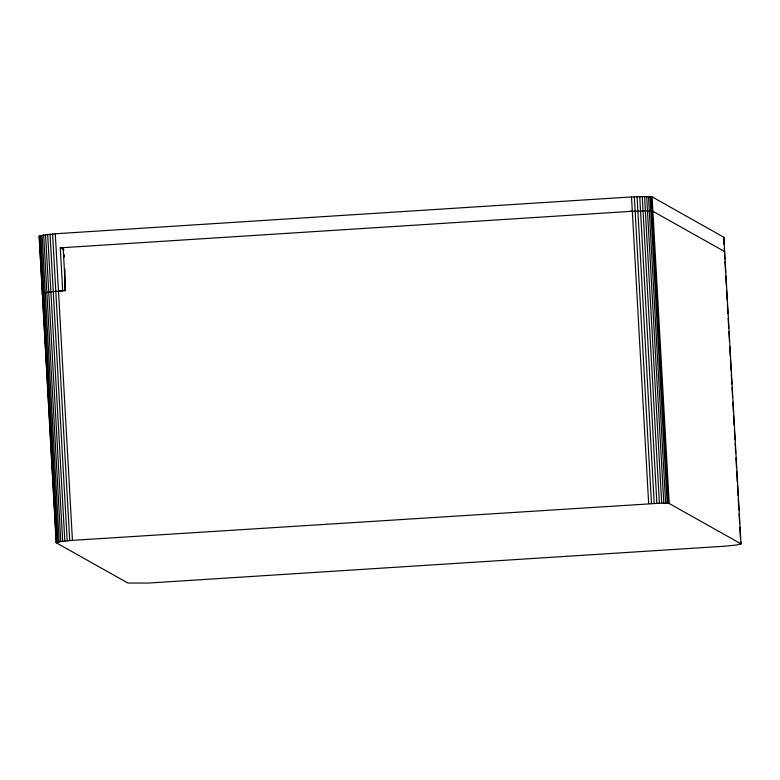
<?xml version="1.0" encoding="UTF-8"?>
<svg xmlns="http://www.w3.org/2000/svg" width="780" height="780" viewBox="0 0 780 780"><rect width="100%" height="100%" fill="white"/><g stroke="black" fill="none" stroke-linecap="round" stroke-linejoin="round"><path stroke-width="1.17" d="M64.72 290.745L64.915 268.964M39 236.174L45.542 234.721L58.051 233.6L628.709 197.106L644.563 196.541L652.587 197.135L723.859 237.266L741 543.826L736.349 545.025L724.717 546.205L148.483 583.06L127.92 583.04L56.14 542.734L39.146 236.369M42.208 293.475L48.74 292.022L65.54 290.628L63.131 247.65M56.14 542.734L60.791 541.544L72.423 540.355L661.703 503.11L669.221 503.529L741 543.826M723.859 237.266L724.035 244.637M58.49 291.096L62.683 290.813L60.284 247.835L632.317 211.263L647.458 210.893L653.396 211.458M629.509 211.429L632.317 211.263M652.889 211.282L724.659 251.589M60.284 247.835L63.931 249.883M724.23 248.225L724.844 259.077M724.981 261.505L725.585 272.415M725.79 276.052L726.336 285.753M726.599 290.608L727.145 300.31M727.35 303.947L727.896 313.648M728.159 318.494L728.705 328.195M728.91 331.831L729.456 341.533M729.719 346.388L730.265 356.09M730.47 359.726L731.075 370.636M731.279 374.273L731.825 383.974M732.03 387.611L732.566 397.312M732.839 402.168L733.385 411.869M733.59 415.506L734.126 425.207M734.399 430.053L734.945 439.754M735.15 443.391L735.686 453.092M735.959 457.948L736.505 467.649M736.71 471.286L737.315 482.196M737.519 485.833L738.065 495.534M738.26 499.171L738.875 510.091M739.079 513.727L739.625 523.429M739.82 527.066L740.434 537.976M740.639 541.612L740.776 544.04M652.08 196.96L669.221 503.529M651.222 196.814L668.362 503.383M650.013 196.706L667.154 503.266M648.482 196.618L665.623 503.178M646.659 196.56L663.8 503.129M644.563 196.541L661.703 503.11M642.242 196.56L659.383 503.119M639.736 196.609L656.877 503.168M637.084 196.687L654.225 503.246M634.325 196.794L651.466 503.363M631.517 196.94L648.658 503.5M64.194 254.65L64.331 257.029M55.282 233.795L72.423 540.355M52.601 234L69.742 540.569M50.056 234.234L67.197 540.793M47.687 234.468L64.828 541.037M45.542 234.721L62.683 541.291M43.651 234.975L60.791 541.544M42.052 235.228L59.192 541.798M40.765 235.482L57.905 542.051M39.819 235.726L56.959 542.295M39.224 235.96L56.365 542.519"/></g></svg>
